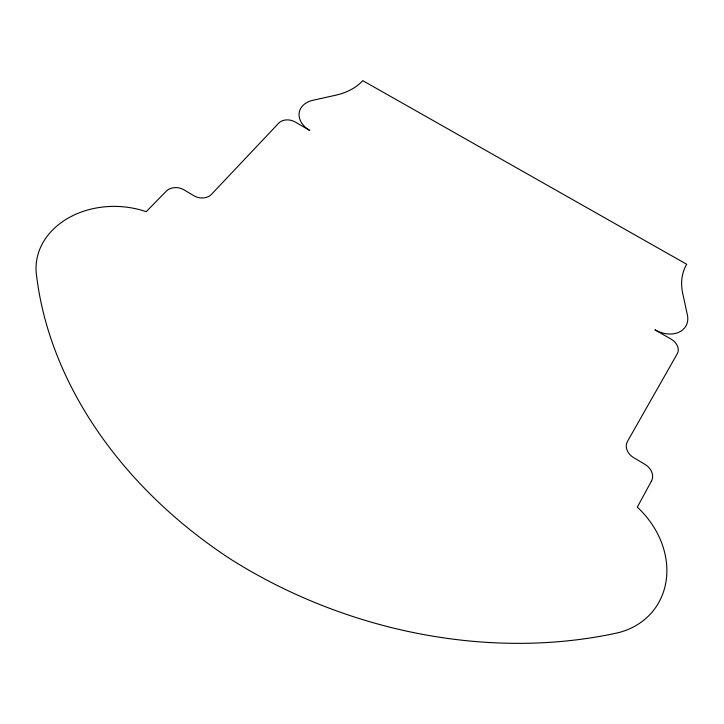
<?xml version="1.0" encoding="UTF-8"?>
<svg xmlns="http://www.w3.org/2000/svg" width="724" height="724" viewBox="0 0 724 724"><rect width="100%" height="100%" fill="white"/><g stroke="black" fill="none" stroke-linecap="round" stroke-linejoin="round"><path stroke-width="1.09" d="M651.519 480.926L637.31 507.144A85.088 71.712 37.5 0 1 665.781 582.874A85.088 71.712 37.5 0 1 614.423 633.545A432.364 336.615 20.1 0 1 230.829 559.308A432.798 337.149 20.5 0 1 36.535 275.437A79.866 63.296 2.7 0 1 146.221 211.689L166.294 191.154A12.634 9.693 6.5 0 1 183.815 189.742L194.041 195.833A12.489 9.548 7.7 0 0 211.417 194.403L278.849 123.035A11.846 8.751 11.6 0 1 295.039 121.931L309.781 130.447A23.358 17.104 13 0 1 299.103 113.387A23.358 17.104 13 0 1 312.913 100.283L335.646 95.224A62.155 43.847 12.4 0 0 362.76 80.645L686.723 264.287A66.744 48.372 30.6 0 0 682.705 293.356L687.393 314.967A24.652 18.525 29 0 1 678.958 332.207A24.652 18.525 29 0 1 654.967 329.818L671.166 339.176A12.561 9.566 30.2 0 1 677.293 353.728L627.418 441.495A13.322 10.643 33.3 0 0 633.618 457.631L645.138 464.491A13.521 10.887 34.6 0 1 651.519 480.926"/></g></svg>
